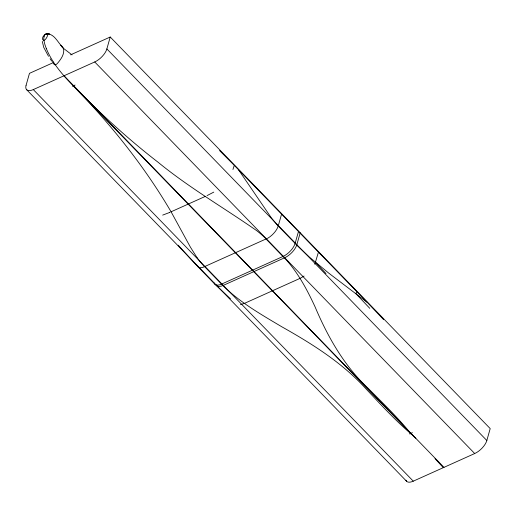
<?xml version="1.0" encoding="UTF-8"?>
<svg xmlns="http://www.w3.org/2000/svg" width="516" height="516" viewBox="0 0 516 516"><rect width="100%" height="100%" fill="white"/><g stroke="black" fill="none" stroke-linecap="round" stroke-linejoin="round"><path stroke-width="0.77" d="M44.028 36.733C42.441 44.35 47.846 37.223 47.736 34.43C45.705 31.799 39.532 39.41 44.041 40.512M26.103 85.243L29.47 73.343L52.961 62.771M110.231 37.01L106.864 48.91L486.833 440.496L490.2 428.596L110.231 37.01L70.582 54.844M281.581 214.121L278.214 226.021A12.655 5.792 -44.1 0 1 267.888 238.134L202.936 267.353A12.655 5.792 -44.1 0 1 197.267 265.482M298.474 231.529L295.107 243.429A12.61 5.773 -44.1 0 1 283.052 256.439L221.474 284.142A12.61 5.773 -44.1 0 1 214.211 282.994M300.215 232.8L296.848 244.7A12.674 5.805 -44.1 0 1 284.722 257.742L223.293 285.38A12.674 5.805 -44.1 0 1 216.294 285.09M314.812 264.257L318.449 252.118M356.646 291.482L356.001 293.772L369.785 308.336M219.552 150.549L234.283 165.384L232.935 169.474M75.039 85.017L73.575 86.146L72.408 86.204M411.42 433.208L411.258 433.337A1.78 0.813 -44.1 0 1 410.252 433.782L410.175 433.769M304.079 276.06L300.144 278.324L244.455 303.376L240.424 304.601M213.785 192.12L207.045 195.603M26.064 85.256A12.674 5.805 -44.1 0 0 33.308 89.584L94.731 61.959A12.674 5.805 -44.1 0 0 106.896 48.897M266.192 239.018A86.998 60.656 15.8 0 0 256.749 230.704C223.925 207.767 189.05 187.669 157.993 162.179C127.987 138.998 100.02 113.288 73.575 86.146C110.682 124.169 144.17 165.9 171.08 211.792L205.323 196.39M405.95 480.196A12.674 5.805 -44.1 0 0 413.284 481.164L474.707 453.538A12.674 5.805 -44.1 0 0 486.865 440.477M170.099 212.231L169.364 212.56M169.119 212.663L162.682 215.108M45.872 34.037L47.53 34.275M46.75 33.798C54.038 33.727 57.36 41.596 61.707 46.214L60.811 45.169C66.216 48.949 63.126 56.031 60.004 60.133C57.592 63.3 54.561 68.118 52.787 61.668M47.104 33.817L49.575 34.011L48.601 33.933M61.656 46.608L62.894 47.53M62.21 47.395L72.027 54.902M415.864 438.207L415.735 438.11A31.799 17.538 65.8 0 1 414.071 436.768L73.382 85.946C62.539 74.897 52.097 62.875 46.234 48.356M383.627 319.63L367.289 302.447L328.64 273.048L309.858 257.497L298.125 246.487L278.214 226.021A44.324 24.445 65.8 0 1 276.705 224.408L272.345 219.1A88.397 48.762 65.8 0 1 270.12 216.075L238.45 169.674M230.478 298.848L214.733 284.045L193.823 262.457L178.214 245.184M234.283 165.384L367.289 302.447M221.474 284.142C238.818 301.796 260.612 314.173 281.691 326.718C312.386 343.991 342.701 363.006 366.476 389.387C380.802 404.563 394.888 420.03 410.762 433.633C397.849 417.483 382.904 403.177 368.36 388.542C344.237 365.96 327.789 336.942 315.031 306.768C306.652 288.741 297.068 270.784 283.052 256.439M94.731 61.959L474.707 453.538M266.088 239.069L282.981 256.478M64.023 75.775L443.992 467.354M33.308 89.591L413.277 481.17M204.659 266.701L221.551 284.11M26.677 89.732L406.647 481.318M315.534 262.412L326.002 273.551M435.001 458.614L443.315 467.664M196.996 257.581L190.359 247.067L171.08 211.792M50.065 58.701L51.716 61.101M48.517 56.289L43.783 47.478L42.273 41.435M410.072 433.917A8.359 3.831 -44.1 0 1 409.478 433.814M204.555 266.753A86.998 60.656 15.8 0 1 197.022 257.574M44.079 36.771A7.25 3.999 65.8 0 1 45.853 33.979M46.272 48.336A20.866 11.507 65.8 0 1 43.963 40.487M412.29 432.55A8.359 3.831 -44.1 0 1 411.458 433.292"/></g></svg>
